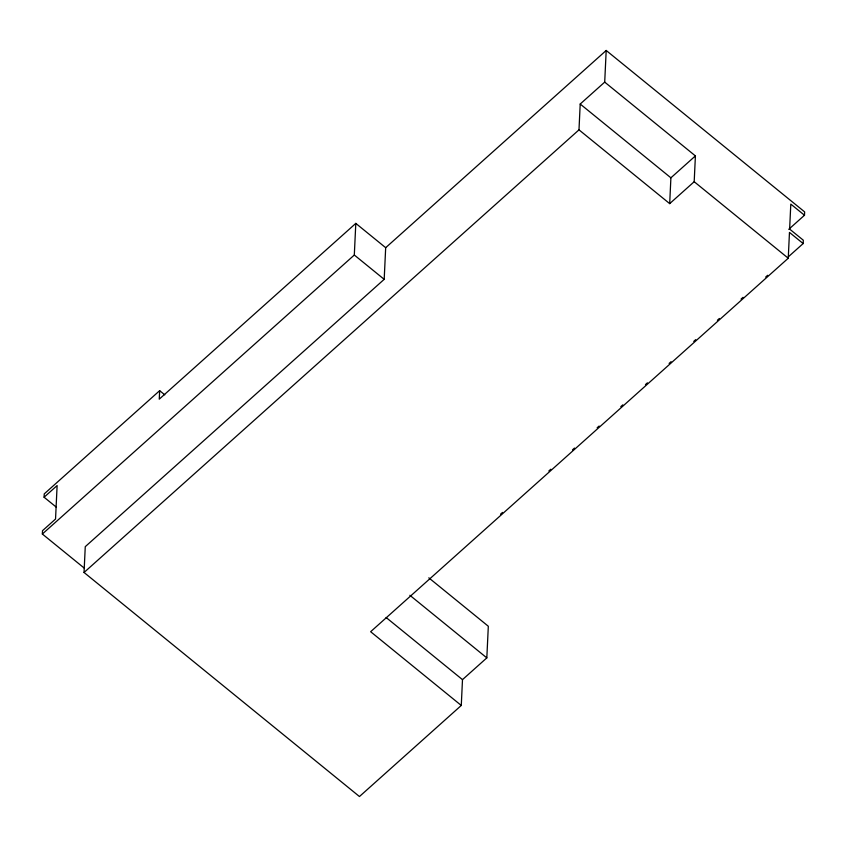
<?xml version="1.0" encoding="UTF-8"?>
<svg xmlns="http://www.w3.org/2000/svg" width="847" height="847" viewBox="0 0 847 847"><rect width="100%" height="100%" fill="white"/><g stroke="black" fill="none" stroke-linecap="round" stroke-linejoin="round"><path stroke-width="1.27" d="M84.351 568.189L42.35 534.023L42.509 530.688L55.542 519.031L57.12 485.564L44.086 497.221L56.378 507.215M44.086 497.221L44.245 493.886L159.66 390.668L164.784 394.829M428.804 577.834L488.317 626.251L486.824 657.886L462.494 679.643L461.276 705.456L359.456 796.529L84.044 572.477L85.261 546.664L384.189 279.33L385.681 247.695L606.198 50.471L804.65 211.909L804.491 215.244L788.726 229.346M159.66 390.668L159.257 399.159L355.804 223.386L385.681 247.695M42.35 534.023L354.311 255.021L355.804 223.386M84.044 572.477L578.988 129.845L580.206 104.033L604.705 82.117L606.198 50.471M578.988 129.845L669.691 203.629L670.898 177.817L695.408 155.901L604.705 82.117M669.691 203.629L694.191 181.713L695.408 155.901M461.276 705.456L370.637 631.714L788.25 258.229L789.468 232.417L803.157 243.555L788.377 256.779M803.157 243.555L803.316 240.22L789.626 229.092L790.802 204.106L804.491 215.244M500.556 514.182L502.525 512.424M548.845 470.985L550.825 469.227M572.508 449.831L574.478 448.063M597.146 427.788L599.125 426.03M620.809 406.634L622.778 404.877M645.446 384.602L647.415 382.833M669.109 363.437L671.078 361.68M693.746 341.405L695.715 339.636M717.398 320.251L719.378 318.483M741.061 299.086L743.031 297.329M765.699 277.054L767.668 275.286M694.191 181.713L788.25 258.229M580.206 104.033L670.898 177.817M354.311 255.021L384.189 279.33M409.874 595.282L486.824 657.886M386.116 617.505L462.494 679.643"/></g></svg>
